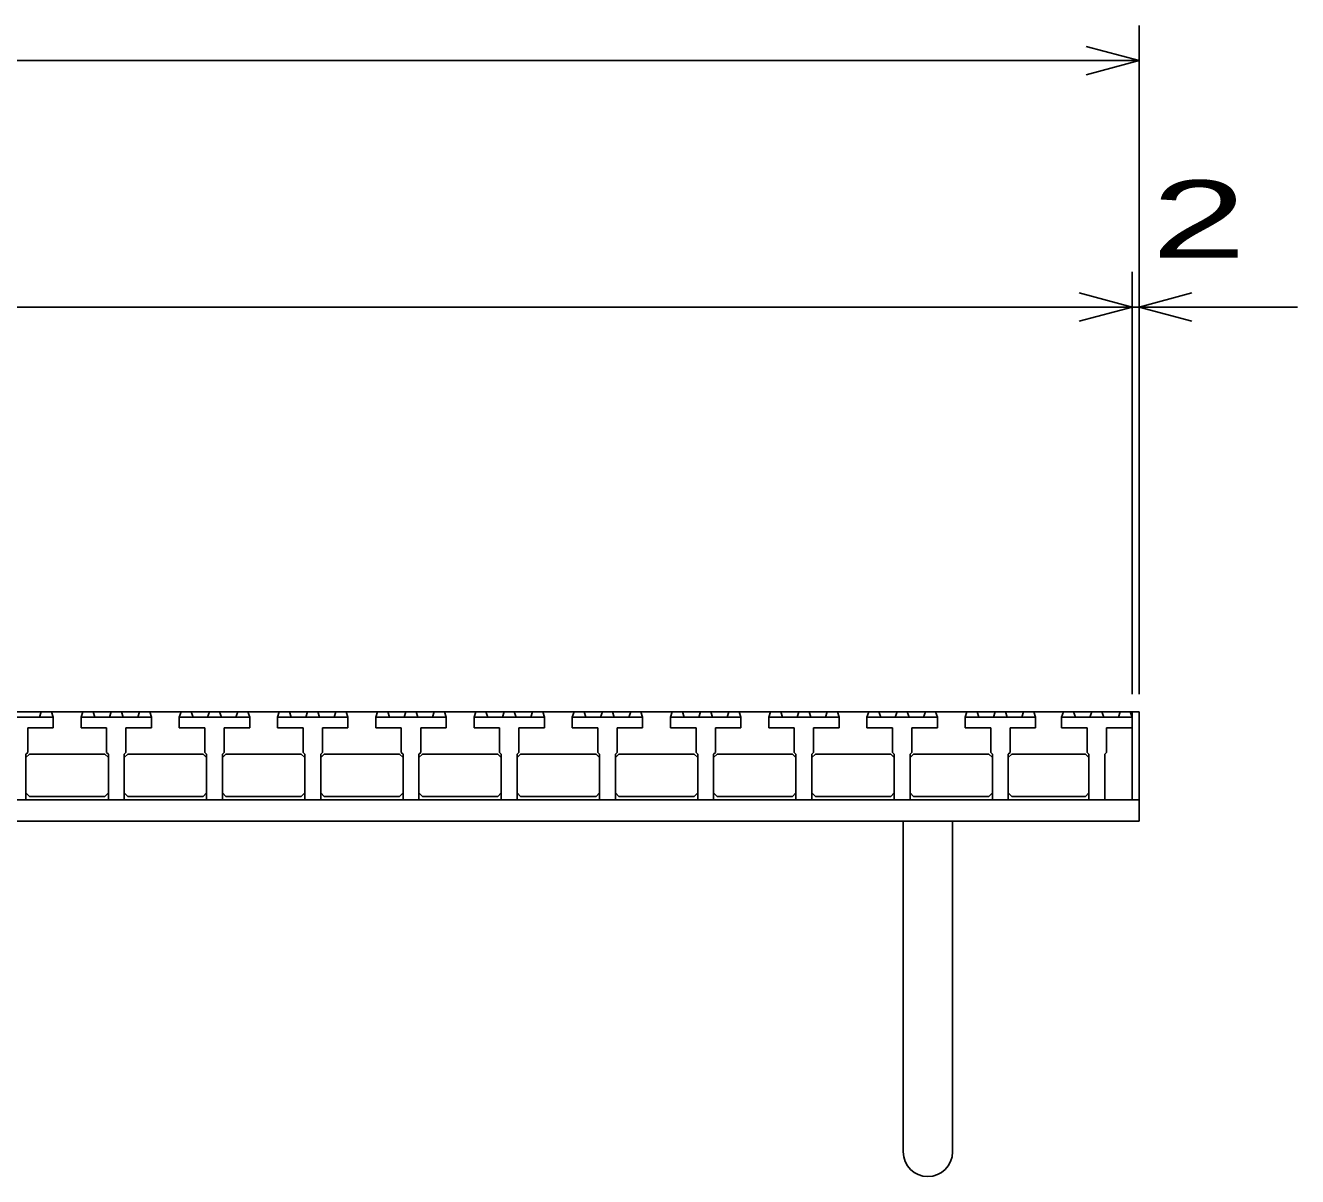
# Model space of a CAD drawing. Units: millimetres, scale not verified. Extents: x -1820 to 1731, y -1282 to 1054.
# Drawn here: x -737.3 to -376, y -619 to -292 of the extents above; entities that cross this region are included whole.
import ezdxf
from ezdxf.enums import TextEntityAlignment as Align

# ---------------------------------------------------------------- set-up
doc = ezdxf.new("R2010")
doc.units = ezdxf.units.MM
doc.header["$LTSCALE"] = 10
for name, color, linetype, lineweight in [('16', 3, 'Continuous', 25), ('19', 6, 'Continuous', 25), ('22', 2, 'Continuous', 25)]:
    doc.layers.add(name, color=color, linetype=linetype, lineweight=lineweight)
doc.styles.add('ベクトル', font='')
doc.styles.get('ベクトル').set_extended_font_data('ベクトル')

msp = doc.modelspace()

# ---------------------------------------------------------------- linework, layer by layer
at = {"layer": '16'}
for p, q in [((-1419, -487), (-423, -487)), ((-733.3, -488.5), (-732.8, -487)), ((-732.8, -487), (-729.9, -487)), ((-729.9, -487), (-729.4, -488.5)), ((-721.5, -488.5), (-721, -487)), ((-721, -487), (-718.1, -487)), ((-718.1, -487), (-717.6, -488.5)), ((-713.45, -488.5), (-712.95, -487)), ((-712.95, -487), (-710.05, -487)), ((-710.05, -487), (-709.55, -488.5)), ((-705.4, -488.5), (-704.9, -487)), ((-704.9, -487), (-702, -487)), ((-702, -487), (-701.5, -488.5)), ((-693.6, -488.5), (-693.1, -487)), ((-693.1, -487), (-690.2, -487)), ((-690.2, -487), (-689.7, -488.5)), ((-685.55, -488.5), (-685.05, -487)), ((-685.05, -487), (-682.15, -487)), ((-682.15, -487), (-681.65, -488.5)), ((-677.5, -488.5), (-677, -487)), ((-677, -487), (-674.1, -487)), ((-674.1, -487), (-673.6, -488.5)), ((-665.7, -488.5), (-665.2, -487)), ((-665.2, -487), (-662.3, -487)), ((-662.3, -487), (-661.8, -488.5)), ((-657.65, -488.5), (-657.15, -487)), ((-657.15, -487), (-654.25, -487)), ((-654.25, -487), (-653.75, -488.5)), ((-649.6, -488.5), (-649.1, -487)), ((-649.1, -487), (-646.2, -487)), ((-646.2, -487), (-645.7, -488.5)), ((-637.8, -488.5), (-637.3, -487)), ((-637.3, -487), (-634.4, -487)), ((-634.4, -487), (-633.9, -488.5)), ((-629.75, -488.5), (-629.25, -487)), ((-629.25, -487), (-626.35, -487)), ((-626.35, -487), (-625.85, -488.5)), ((-621.7, -488.5), (-621.2, -487)), ((-621.2, -487), (-618.3, -487)), ((-618.3, -487), (-617.8, -488.5)), ((-609.9, -488.5), (-609.4, -487)), ((-609.4, -487), (-606.5, -487)), ((-606.5, -487), (-606, -488.5)), ((-601.85, -488.5), (-601.35, -487)), ((-601.35, -487), (-598.45, -487)), ((-598.45, -487), (-597.95, -488.5)), ((-593.8, -488.5), (-593.3, -487)), ((-593.3, -487), (-590.4, -487)), ((-590.4, -487), (-589.9, -488.5)), ((-582, -488.5), (-581.5, -487)), ((-581.5, -487), (-578.6, -487)), ((-578.6, -487), (-578.1, -488.5)), ((-573.95, -488.5), (-573.45, -487)), ((-573.45, -487), (-570.55, -487)), ((-570.55, -487), (-570.05, -488.5)), ((-565.9, -488.5), (-565.4, -487)), ((-565.4, -487), (-562.5, -487)), ((-562.5, -487), (-562, -488.5)), ((-554.1, -488.5), (-553.6, -487)), ((-553.6, -487), (-550.7, -487)), ((-550.7, -487), (-550.2, -488.5)), ((-546.05, -488.5), (-545.55, -487)), ((-545.55, -487), (-542.65, -487)), ((-542.65, -487), (-542.15, -488.5)), ((-538, -488.5), (-537.5, -487)), ((-537.5, -487), (-534.6, -487)), ((-534.6, -487), (-534.1, -488.5)), ((-526.2, -488.5), (-525.7, -487)), ((-525.7, -487), (-522.8, -487)), ((-522.8, -487), (-522.3, -488.5)), ((-518.15, -488.5), (-517.65, -487)), ((-517.65, -487), (-514.75, -487)), ((-514.75, -487), (-514.25, -488.5)), ((-510.1, -488.5), (-509.6, -487)), ((-509.6, -487), (-506.7, -487)), ((-506.7, -487), (-506.2, -488.5)), ((-498.3, -488.5), (-497.8, -487)), ((-497.8, -487), (-494.9, -487)), ((-494.9, -487), (-494.4, -488.5)), ((-490.25, -488.5), (-489.75, -487)), ((-489.75, -487), (-486.85, -487)), ((-486.85, -487), (-486.35, -488.5)), ((-482.2, -488.5), (-481.7, -487)), ((-481.7, -487), (-478.8, -487)), ((-478.8, -487), (-478.3, -488.5)), ((-470.4, -488.5), (-469.9, -487)), ((-469.9, -487), (-467, -487)), ((-467, -487), (-466.5, -488.5)), ((-462.35, -488.5), (-461.85, -487)), ((-461.85, -487), (-458.95, -487)), ((-458.95, -487), (-458.45, -488.5)), ((-454.3, -488.5), (-453.8, -487)), ((-453.8, -487), (-450.9, -487)), ((-450.9, -487), (-450.4, -488.5)), ((-443, -488.5), (-442.5, -487)), ((-442.5, -487), (-439.6, -487)), ((-439.6, -487), (-439.1, -488.5)), ((-434.95, -488.5), (-434.45, -487)), ((-434.45, -487), (-431.55, -487)), ((-431.55, -487), (-431.05, -488.5)), ((-426.9, -488.5), (-426.4, -487)), ((-426.4, -487), (-423.5, -487)), ((-423.5, -487), (-423, -488.5)), ((-423, -512), (-423, -487)), ((-729.4, -488.5), (-749.4, -488.5)), ((-729.4, -491.5), (-729.4, -488.5)), ((-721.5, -488.5), (-721.5, -491.5)), ((-701.5, -488.5), (-721.5, -488.5)), ((-701.5, -491.5), (-701.5, -488.5)), ((-693.6, -488.5), (-693.6, -491.5)), ((-673.6, -488.5), (-693.6, -488.5)), ((-673.6, -491.5), (-673.6, -488.5)), ((-665.7, -488.5), (-665.7, -491.5)), ((-645.7, -488.5), (-665.7, -488.5)), ((-645.7, -491.5), (-645.7, -488.5)), ((-637.8, -488.5), (-637.8, -491.5)), ((-617.8, -488.5), (-637.8, -488.5)), ((-617.8, -491.5), (-617.8, -488.5)), ((-609.9, -488.5), (-609.9, -491.5)), ((-589.9, -488.5), (-609.9, -488.5)), ((-589.9, -491.5), (-589.9, -488.5)), ((-582, -488.5), (-582, -491.5)), ((-562, -488.5), (-582, -488.5)), ((-562, -491.5), (-562, -488.5)), ((-554.1, -488.5), (-554.1, -491.5)), ((-534.1, -488.5), (-554.1, -488.5)), ((-534.1, -491.5), (-534.1, -488.5)), ((-526.2, -488.5), (-526.2, -491.5)), ((-506.2, -488.5), (-526.2, -488.5)), ((-506.2, -491.5), (-506.2, -488.5)), ((-498.3, -488.5), (-498.3, -491.5)), ((-478.3, -488.5), (-498.3, -488.5)), ((-478.3, -491.5), (-478.3, -488.5)), ((-470.4, -488.5), (-470.4, -491.5)), ((-450.4, -488.5), (-470.4, -488.5)), ((-450.4, -491.5), (-450.4, -488.5)), ((-443, -488.5), (-443, -491.5)), ((-423, -488.5), (-443, -488.5)), ((-423, -491.5), (-423, -488.5)), ((-736.65, -498.5), (-736.65, -491.5)), ((-736.65, -491.5), (-729.4, -491.5)), ((-721.5, -491.5), (-714.25, -491.5)), ((-714.25, -491.5), (-714.25, -498.5)), ((-708.75, -498.5), (-708.75, -491.5)), ((-708.75, -491.5), (-701.5, -491.5)), ((-693.6, -491.5), (-686.35, -491.5)), ((-686.35, -491.5), (-686.35, -498.5)), ((-680.85, -498.5), (-680.85, -491.5)), ((-680.85, -491.5), (-673.6, -491.5)), ((-665.7, -491.5), (-658.45, -491.5)), ((-658.45, -491.5), (-658.45, -498.5)), ((-652.95, -498.5), (-652.95, -491.5)), ((-652.95, -491.5), (-645.7, -491.5)), ((-637.8, -491.5), (-630.55, -491.5)), ((-630.55, -491.5), (-630.55, -498.5)), ((-625.05, -498.5), (-625.05, -491.5)), ((-625.05, -491.5), (-617.8, -491.5)), ((-609.9, -491.5), (-602.65, -491.5)), ((-602.65, -491.5), (-602.65, -498.5)), ((-597.15, -498.5), (-597.15, -491.5)), ((-597.15, -491.5), (-589.9, -491.5)), ((-582, -491.5), (-574.75, -491.5)), ((-574.75, -491.5), (-574.75, -498.5)), ((-569.25, -498.5), (-569.25, -491.5)), ((-569.25, -491.5), (-562, -491.5)), ((-554.1, -491.5), (-546.85, -491.5)), ((-546.85, -491.5), (-546.85, -498.5)), ((-541.35, -498.5), (-541.35, -491.5)), ((-541.35, -491.5), (-534.1, -491.5)), ((-526.2, -491.5), (-518.95, -491.5)), ((-518.95, -491.5), (-518.95, -498.5)), ((-513.45, -498.5), (-513.45, -491.5)), ((-513.45, -491.5), (-506.2, -491.5)), ((-498.3, -491.5), (-491.05, -491.5)), ((-491.05, -491.5), (-491.05, -498.5)), ((-485.55, -498.5), (-485.55, -491.5)), ((-485.55, -491.5), (-478.3, -491.5)), ((-470.4, -491.5), (-463.15, -491.5)), ((-463.15, -491.5), (-463.15, -498.5)), ((-457.65, -498.5), (-457.65, -491.5)), ((-457.65, -491.5), (-450.4, -491.5)), ((-443, -491.5), (-435.75, -491.5)), ((-435.75, -491.5), (-435.75, -498.5)), ((-430.25, -498.5), (-430.25, -491.5)), ((-430.25, -491.5), (-423, -491.5)), ((-737.15, -499), (-736.65, -498.5)), ((-714.25, -498.5), (-713.75, -499)), ((-709.25, -499), (-708.75, -498.5)), ((-686.35, -498.5), (-685.85, -499)), ((-681.35, -499), (-680.85, -498.5)), ((-658.45, -498.5), (-657.95, -499)), ((-653.45, -499), (-652.95, -498.5)), ((-630.55, -498.5), (-630.05, -499)), ((-625.55, -499), (-625.05, -498.5)), ((-602.65, -498.5), (-602.15, -499)), ((-597.65, -499), (-597.15, -498.5)), ((-574.75, -498.5), (-574.25, -499)), ((-569.75, -499), (-569.25, -498.5)), ((-546.85, -498.5), (-546.35, -499)), ((-541.85, -499), (-541.35, -498.5)), ((-518.95, -498.5), (-518.45, -499)), ((-513.95, -499), (-513.45, -498.5)), ((-491.05, -498.5), (-490.55, -499)), ((-486.05, -499), (-485.55, -498.5)), ((-463.15, -498.5), (-462.65, -499)), ((-458.15, -499), (-457.65, -498.5)), ((-435.75, -498.5), (-435.25, -499)), ((-430.75, -499), (-430.25, -498.5)), ((-737.15, -512), (-737.15, -499)), ((-737.15, -500), (-736.15, -499)), ((-736.15, -499), (-714.75, -499)), ((-714.75, -499), (-713.75, -500)), ((-713.75, -499), (-713.75, -512)), ((-709.25, -512), (-709.25, -499)), ((-709.25, -500), (-708.25, -499)), ((-708.25, -499), (-686.85, -499)), ((-686.85, -499), (-685.85, -500)), ((-685.85, -499), (-685.85, -512)), ((-681.35, -512), (-681.35, -499)), ((-681.35, -500), (-680.35, -499)), ((-680.35, -499), (-658.95, -499)), ((-658.95, -499), (-657.95, -500)), ((-657.95, -499), (-657.95, -512)), ((-653.45, -512), (-653.45, -499)), ((-653.45, -500), (-652.45, -499)), ((-652.45, -499), (-631.05, -499)), ((-631.05, -499), (-630.05, -500)), ((-630.05, -499), (-630.05, -512)), ((-625.55, -512), (-625.55, -499)), ((-625.55, -500), (-624.55, -499)), ((-624.55, -499), (-603.15, -499)), ((-603.15, -499), (-602.15, -500)), ((-602.15, -499), (-602.15, -512)), ((-597.65, -512), (-597.65, -499)), ((-597.65, -500), (-596.65, -499)), ((-596.65, -499), (-575.25, -499)), ((-575.25, -499), (-574.25, -500)), ((-574.25, -499), (-574.25, -512)), ((-569.75, -512), (-569.75, -499)), ((-569.75, -500), (-568.75, -499)), ((-568.75, -499), (-547.35, -499)), ((-547.35, -499), (-546.35, -500)), ((-546.35, -499), (-546.35, -512)), ((-541.85, -512), (-541.85, -499)), ((-541.85, -500), (-540.85, -499)), ((-540.85, -499), (-519.45, -499)), ((-519.45, -499), (-518.45, -500)), ((-518.45, -499), (-518.45, -512)), ((-513.95, -512), (-513.95, -499)), ((-513.95, -500), (-512.95, -499)), ((-512.95, -499), (-491.55, -499)), ((-491.55, -499), (-490.55, -500)), ((-490.55, -499), (-490.55, -512)), ((-486.05, -512), (-486.05, -499)), ((-486.05, -500), (-485.05, -499)), ((-485.05, -499), (-463.65, -499)), ((-463.65, -499), (-462.65, -500)), ((-462.65, -499), (-462.65, -512)), ((-458.15, -512), (-458.15, -499)), ((-458.15, -500), (-457.15, -499)), ((-457.15, -499), (-436.25, -499)), ((-436.25, -499), (-435.25, -500)), ((-435.25, -499), (-435.25, -512)), ((-430.75, -512), (-430.75, -499)), ((-1419, -512), (-423, -512)), ((-741.65, -512), (-737.15, -512)), ((-736.15, -511), (-737.15, -510)), ((-714.75, -511), (-736.15, -511)), ((-713.75, -510), (-714.75, -511)), ((-713.75, -512), (-709.25, -512)), ((-708.25, -511), (-709.25, -510)), ((-686.85, -511), (-708.25, -511)), ((-685.85, -510), (-686.85, -511)), ((-685.85, -512), (-681.35, -512)), ((-680.35, -511), (-681.35, -510)), ((-658.95, -511), (-680.35, -511)), ((-657.95, -510), (-658.95, -511)), ((-657.95, -512), (-653.45, -512)), ((-652.45, -511), (-653.45, -510)), ((-631.05, -511), (-652.45, -511)), ((-630.05, -510), (-631.05, -511)), ((-630.05, -512), (-625.55, -512)), ((-624.55, -511), (-625.55, -510)), ((-603.15, -511), (-624.55, -511)), ((-602.15, -510), (-603.15, -511)), ((-602.15, -512), (-597.65, -512)), ((-596.65, -511), (-597.65, -510)), ((-575.25, -511), (-596.65, -511)), ((-574.25, -510), (-575.25, -511)), ((-574.25, -512), (-569.75, -512)), ((-568.75, -511), (-569.75, -510)), ((-547.35, -511), (-568.75, -511)), ((-546.35, -510), (-547.35, -511)), ((-546.35, -512), (-541.85, -512)), ((-540.85, -511), (-541.85, -510)), ((-519.45, -511), (-540.85, -511)), ((-518.45, -510), (-519.45, -511)), ((-518.45, -512), (-513.95, -512)), ((-512.95, -511), (-513.95, -510)), ((-491.55, -511), (-512.95, -511)), ((-490.55, -510), (-491.55, -511)), ((-490.55, -512), (-486.05, -512)), ((-485.05, -511), (-486.05, -510)), ((-463.65, -511), (-485.05, -511)), ((-462.65, -510), (-463.65, -511)), ((-462.65, -512), (-458.15, -512)), ((-457.15, -511), (-458.15, -510)), ((-436.25, -511), (-457.15, -511)), ((-435.25, -510), (-436.25, -511)), ((-435.25, -512), (-430.75, -512))]:
    msp.add_line(p, q, dxfattribs=at)
at = {"layer": '19'}
for p, q in [((-423, -487), (-421, -487)), ((-421, -487), (-421, -512)), ((-1421, -512), (-421, -512)), ((-421, -512), (-421, -518)), ((-421, -518), (-1421, -518)), ((-488, -518), (-488, -612)), ((-474, -612), (-474, -518))]:
    msp.add_line(p, q, dxfattribs=at)
msp.add_arc((-481, -612), 7, 180, 0, dxfattribs=at)
at = {"layer": '22', "color": 4}
for p, q in [((-421, -482), (-421, -292)), ((-421, -302), (-436, -298)), ((-1421, -302), (-421, -302)), ((-436, -306), (-421, -302)), ((-423, -482), (-423, -362)), ((-421, -482), (-421, -362)), ((-423, -372), (-438, -368)), ((-421, -372), (-406, -368)), ((-1419, -372), (-423, -372)), ((-438, -376), (-423, -372)), ((-423, -372), (-421, -372)), ((-406, -376), (-421, -372)), ((-421, -372), (-376, -372))]:
    msp.add_line(p, q, dxfattribs=at)

# ---------------------------------------------------------------- texts
at = {"layer": '22', "style": 'ベクトル', "width": 1.65}
msp.add_text(' 2 ', height=21.99, dxfattribs=at).set_placement((-431, -347), align=Align.MIDDLE_LEFT)

doc.saveas('drawing.dxf')
